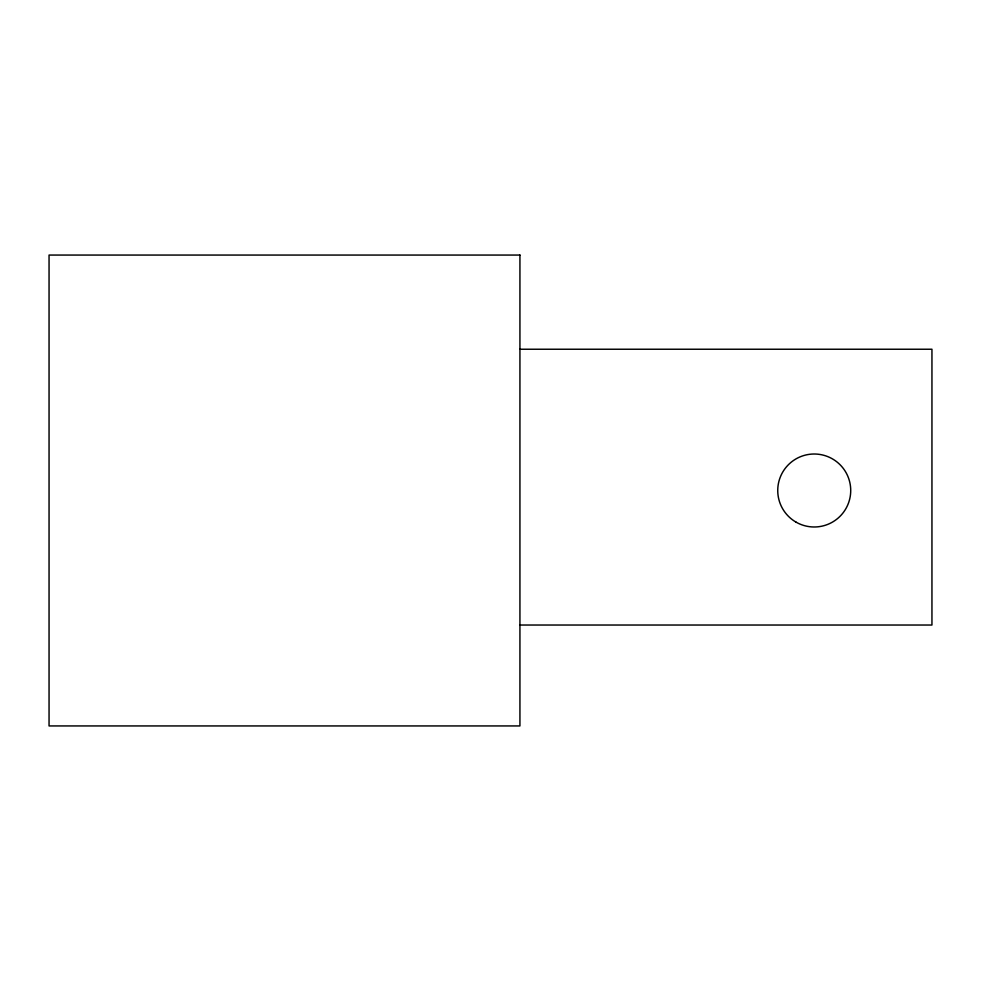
<?xml version="1.0" encoding="UTF-8"?>
<svg xmlns="http://www.w3.org/2000/svg" width="981" height="981" viewBox="0 0 981 981"><rect width="100%" height="100%" fill="white"/><g stroke="black" fill="none" stroke-linecap="round" stroke-linejoin="round"><path stroke-width="1.47" d="M519.93 349.236L931.95 349.236L931.95 625.032L519.93 625.032M519.93 255.06L49.05 255.06L49.05 725.94L519.93 725.94L519.93 255.06M795.983 522.1A36.493 36.493 0 0 0 850.723 490.5A36.493 36.493 0 0 0 795.983 458.9A36.493 36.493 0 0 0 795.983 522.1"/></g></svg>
